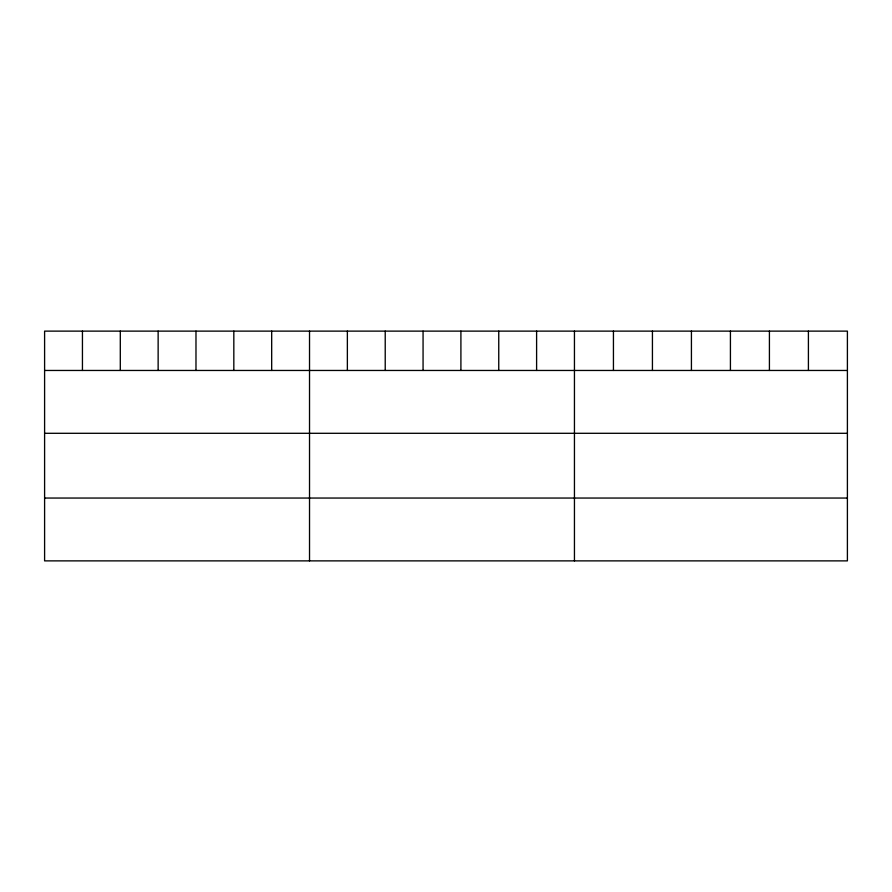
<?xml version="1.0" encoding="UTF-8"?>
<svg xmlns="http://www.w3.org/2000/svg" width="892" height="892" viewBox="0 0 892 892"><rect width="100%" height="100%" fill="white"/><g stroke="black" fill="none" stroke-linecap="round" stroke-linejoin="round"><path stroke-width="1.34" d="M847.4 370.459L847.4 560.878L44.6 560.878L44.6 331.122L847.4 331.122L847.4 370.459L44.6 370.459M44.6 433.3L847.4 433.3M44.6 498.048L847.4 498.048M808.408 331.122L808.408 370.459M769.417 331.122L769.417 370.459M730.425 331.122L730.425 370.459M691.423 331.122L691.423 370.459M652.431 331.122L652.431 370.459M613.44 331.122L613.44 370.459M574.448 331.122L574.448 560.878M536.605 331.122L536.605 370.459M498.751 331.122L498.751 370.459M460.908 331.122L460.908 370.459M423.064 331.122L423.064 370.459M385.221 331.122L385.221 370.459M347.367 331.122L347.367 370.459M309.524 331.122L309.524 560.878M271.681 331.122L271.681 370.459M233.827 331.122L233.827 370.459M195.984 331.122L195.984 370.459M158.14 331.122L158.14 370.459M120.297 331.122L120.297 370.459M82.443 331.122L82.443 370.459"/></g></svg>
